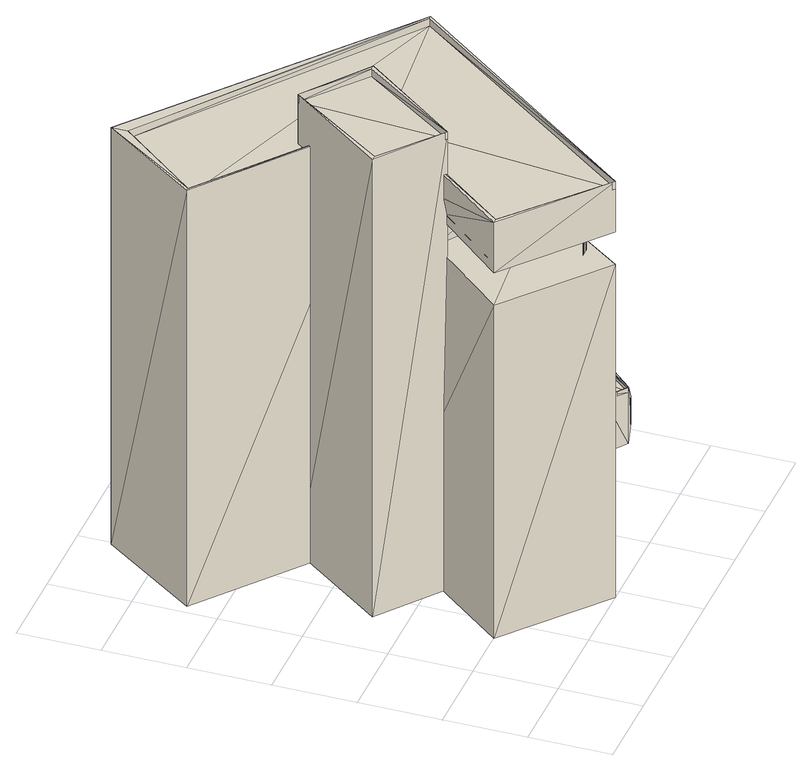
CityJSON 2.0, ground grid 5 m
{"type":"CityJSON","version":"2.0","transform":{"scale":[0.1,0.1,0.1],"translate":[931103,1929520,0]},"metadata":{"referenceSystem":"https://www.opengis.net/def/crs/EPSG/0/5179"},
"CityObjects":{
"building1":{"type":"Building","geometry":[{"type":"MultiSurface","lod":"3","boundaries":[[[0,1,2]],[[3,2,1]],[[2,3,4]],[[5,4,3]],[[4,5,6]],[[7,6,5]],[[6,7,8]],[[9,8,7]],[[8,9,4]],[[5,4,9]],[[4,5,2]],[[3,2,5]],[[2,3,10]],[[11,10,3]],[[10,11,0]],[[1,0,11]],[[0,1,12]],[[13,12,1]],[[12,13,0]],[[1,0,13]],[[14,15,16]],[[17,16,15]],[[16,17,18]],[[19,18,17]],[[18,19,20]],[[21,20,19]],[[20,21,22]],[[23,22,21]],[[22,23,20]],[[21,20,23]],[[20,21,16]],[[17,16,21]],[[16,17,14]],[[15,14,17]],[[14,15,24]],[[25,24,15]],[[24,25,14]],[[15,14,25]],[[5,9,3]],[[3,9,11]],[[11,9,1]],[[1,9,13]],[[1,9,3]],[[9,7,5]],[[15,25,17]],[[17,25,19]],[[19,25,21]],[[21,25,23]],[[21,25,17]],[[6,8,4]],[[4,2,8]],[[2,10,8]],[[10,0,8]],[[0,12,8]],[[0,2,8]],[[14,16,24]],[[16,18,24]],[[18,20,24]],[[20,22,24]],[[20,16,24]],[[26,27,28]],[[29,28,27]],[[30,31,26]],[[27,26,31]],[[31,30,32]],[[33,34,32]],[[35,36,33]],[[34,33,36]],[[28,29,35]],[[36,35,29]],[[27,37,29]],[[38,29,37]],[[31,39,27]],[[37,27,39]],[[32,40,31]],[[39,31,40]],[[34,41,32]],[[40,32,41]],[[36,42,34]],[[41,34,42]],[[29,38,36]],[[42,36,38]],[[43,44,45]],[[45,44,46]],[[46,44,47]],[[32,48,33]],[[48,49,33]],[[33,49,50]],[[49,45,50]],[[46,50,45]],[[33,47,35]],[[51,35,47]],[[52,53,43]],[[44,43,53]],[[30,54,32]],[[48,32,54]],[[45,55,56]],[[57,56,55]],[[58,59,56]],[[56,59,52]],[[52,59,53]],[[26,60,30]],[[60,61,30]],[[30,61,54]],[[58,56,60]],[[61,60,56]],[[28,62,26]],[[59,26,62]],[[35,51,28]],[[62,28,51]],[[42,38,41]],[[38,37,41]],[[39,40,37]],[[37,40,41]],[[55,63,57]],[[64,57,63]],[[43,45,52]],[[56,52,45]],[[65,66,67]],[[68,67,66]],[[69,70,71]],[[72,71,70]],[[73,74,75]],[[76,75,74]],[[77,78,79]],[[80,79,78]],[[81,82,83]],[[84,83,82]],[[85,86,87]],[[86,85,88]],[[89,90,88]],[[90,89,87]],[[86,91,87]],[[92,87,91]],[[88,93,86]],[[91,86,93]],[[90,94,88]],[[93,88,94]],[[87,92,90]],[[94,90,92]],[[87,95,85]],[[96,85,95]],[[85,96,88]],[[97,88,96]],[[89,98,87]],[[95,87,98]],[[91,93,92]],[[94,92,93]],[[88,97,89]],[[98,89,97]],[[51,62,47]],[[62,59,47]],[[53,44,59]],[[59,44,47]],[[96,97,95]],[[98,95,97]],[[99,100,101]],[[102,101,100]],[[101,102,103]],[[104,103,102]],[[103,104,105]],[[106,105,104]],[[107,100,99]],[[105,108,99]],[[106,109,105]],[[108,105,109]],[[99,75,107]],[[76,107,75]],[[108,73,99]],[[75,99,73]],[[109,74,108]],[[73,108,74]],[[99,110,105]],[[110,67,105]],[[67,111,105]],[[111,112,105]],[[101,113,99]],[[110,99,113]],[[103,114,101]],[[114,115,101]],[[115,68,101]],[[68,113,101]],[[105,112,103]],[[114,103,112]],[[69,71,111]],[[112,111,71]],[[113,66,110]],[[65,110,66]],[[113,68,66]],[[112,71,114]],[[72,114,71]],[[65,67,110]],[[72,70,114]],[[115,114,70]],[[115,111,68]],[[67,68,111]],[[70,69,115]],[[111,115,69]],[[68,67,70]],[[69,70,67]],[[116,117,118]],[[119,118,117]],[[118,119,120]],[[121,120,119]],[[120,121,122]],[[123,122,121]],[[116,124,117]],[[125,117,124]],[[122,126,116]],[[124,116,126]],[[123,127,122]],[[126,122,127]],[[124,83,125]],[[84,125,83]],[[126,81,124]],[[83,124,81]],[[127,82,126]],[[81,126,82]],[[116,128,122]],[[129,122,128]],[[118,130,116]],[[128,116,130]],[[120,131,118]],[[130,118,131]],[[122,129,120]],[[131,120,129]],[[128,77,129]],[[79,129,77]],[[130,78,128]],[[77,128,78]],[[131,80,130]],[[78,130,80]],[[129,79,131]],[[80,131,79]]]}]}
},
"vertices":[
[101,20,252],[101,20,224],[99,20,252],[99,20,224],[98,20,252],[98,20,224],[97,20,252],[97,20,224],[96,20,252],[96,20,224],[100,20,252],[100,20,224],[102,20,252],[102,20,224],[118,40,252],[118,40,224],[116,40,252],[116,40,224],[115,40,252],[115,40,224],[114,40,252],[114,40,224],[113,40,252],[113,40,224],[119,40,252],[119,40,224],[107,140,280],[109,140,280],[6,220,280],[8,220,280],[34,50,280],[37,50,280],[94,0,280],[210,150,280],[208,150,280],[49,280,280],[49,270,280],[109,140,275],[8,220,275],[37,50,275],[94,0,275],[208,150,275],[49,270,275],[94,0,224],[94,0,0],[138,60,224],[210,150,224],[210,150,0],[94,0,246],[138,60,246],[210,150,246],[49,280,0],[34,50,224],[34,50,0],[34,50,246],[138,60,252],[78,100,224],[78,100,252],[107,140,224],[107,140,0],[107,140,246],[78,100,246],[6,220,0],[94,0,252],[34,50,252],[187,90,198],[187,90,180],[199,110,198],[199,110,180],[202,110,198],[202,110,180],[206,120,198],[206,120,180],[209,120,204],[196,130,204],[183,90,204],[170,100,204],[118,0,119],[118,0,101],[138,30,119],[138,30,101],[140,30,125],[128,40,125],[114,0,125],[102,10,125],[31,120,308],[34,120,308],[76,180,308],[70,90,308],[116,150,308],[113,150,308],[34,120,303],[76,180,303],[70,90,303],[113,150,303],[76,180,0],[31,120,0],[70,90,0],[116,150,0],[183,90,207],[169,100,207],[183,90,169],[169,100,169],[211,120,169],[197,140,169],[211,120,207],[197,140,207],[170,100,207],[209,120,207],[196,130,207],[188,90,198],[203,110,198],[208,120,198],[188,90,180],[208,120,180],[203,110,180],[115,0,128],[101,10,128],[115,0,90],[101,10,90],[143,30,90],[129,50,90],[143,30,128],[129,50,128],[114,0,128],[102,10,128],[140,30,128],[128,40,128],[119,0,119],[139,30,119],[119,0,101],[139,30,101]
]}
